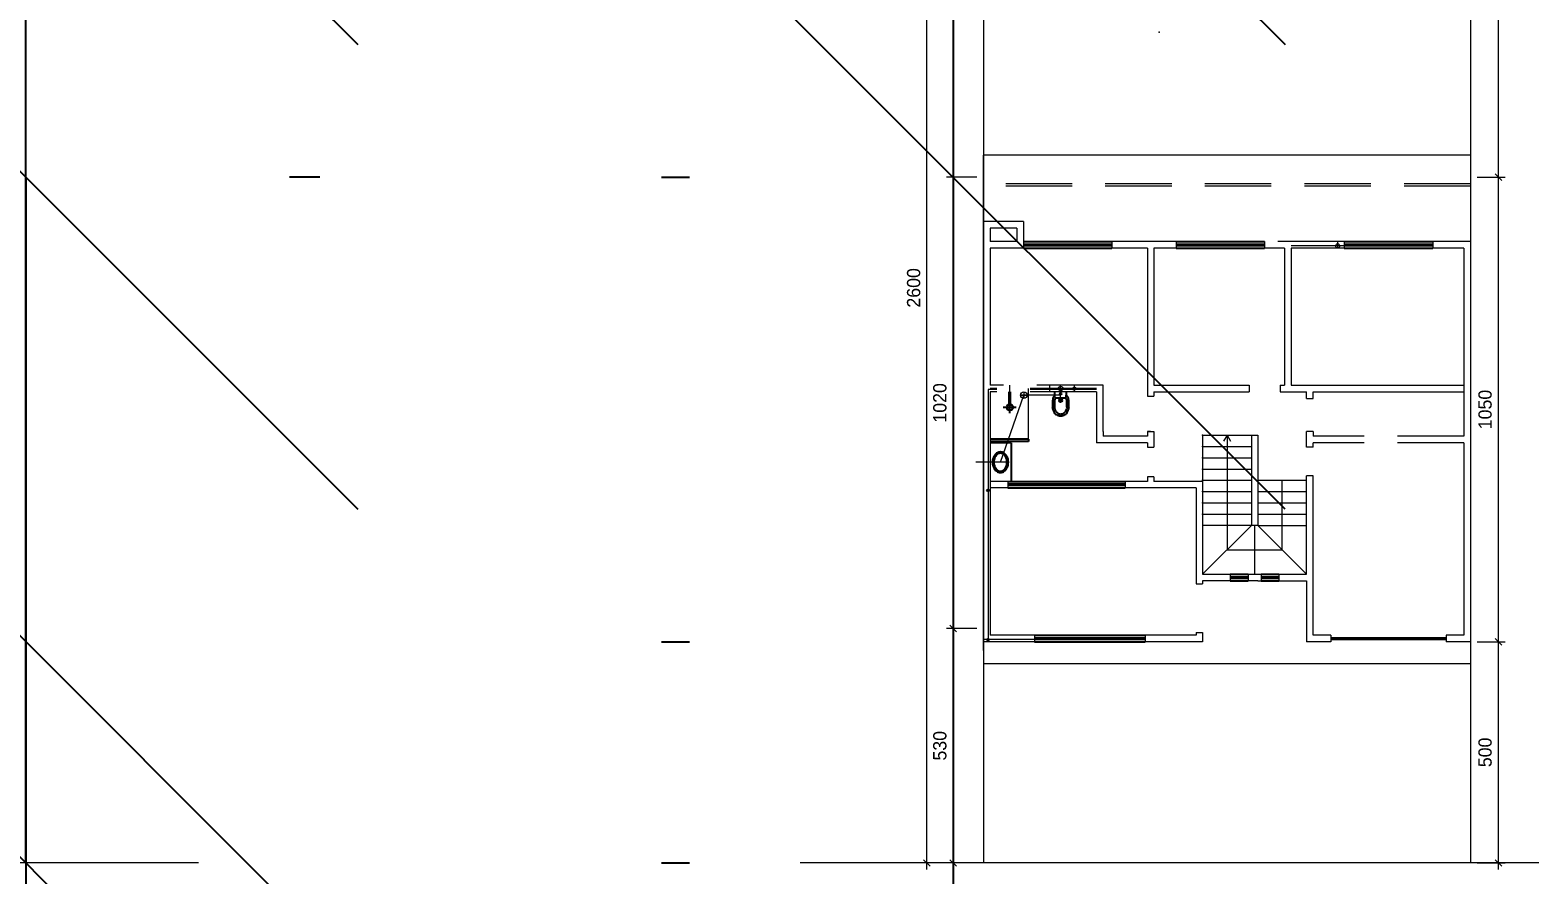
# Model space of a CAD drawing. Header units: feet. Extents: x -467 to 251, y -362 to 412.
# Drawn here: x -65.13 to -31.25, y -11.53 to 7.55 of the extents above; entities that cross this region are included whole.
import ezdxf

# ---------------------------------------------------------------- set-up
doc = ezdxf.new("R2010")
doc.units = ezdxf.units.FT
doc.header["$MEASUREMENT"] = 0
doc.linetypes.add('DASHED', pattern=[0.75, 0.5, -0.25])
doc.layers.add('Aberturas', color=1, linetype='Continuous')
doc.layers.add('Sanitários', color=4, linetype='Continuous')
doc.dimstyles.new('Cota 200', dxfattribs={"dimtxt": 15, "dimasz": 15, "dimexe": 15, "dimexo": 15, "dimgap": 15, "dimtad": 1, "dimdec": 0, "dimtxsty": 'Standard', "dimblk": 'OBLIQUE', "dimcen": 15, "dimdle": 15, "dimclrd": 256, "dimclre": 256, "dimclrt": 256, "dimadec": 0, "dimazin": 0, "dimtfac": 1, "dimtdec": 0, "dimtmove": 0, "dimatfit": 3, "dimldrblk": 'OBLIQUE', "dimfxl": 1, "dimarcsym": 0})

# ---------------------------------------------------------------- blocks, each defined once
blk = doc.blocks.new('_Oblique')
at = {"color": 0, "linetype": 'ByBlock', "lineweight": -2}
blk.add_line((-0.5, -0.5), (0.5, 0.5), dxfattribs=at)
blk = doc.blocks.new('*D197')
at = {"lineweight": -2, "ltscale": 3, "transparency": 16777216}
for p, q in [((17.915, 14.716), (17.915, 124.716)), ((3.357, 14.716), (2.915, 14.716)), ((17.915, -11.284), (17.915, 14.716)), ((3.357, -11.284), (2.915, -11.284)), ((17.915, -11.284), (17.915, -26.284))]:
    blk.add_line(p, q, dxfattribs=at)
at = {"layer": 'Defpoints', "color": 0, "lineweight": 18, "ltscale": 3, "transparency": 16777216}
for p in [(17.915, 14.716), (18.357, 14.716), (18.357, -11.284)]:
    blk.add_point(p, dxfattribs=at)
at = {"lineweight": -2, "ltscale": 3, "transparency": 16777216, "xscale": 15, "yscale": 15, "zscale": 15}
for p, rotation in [((17.915, 14.716), 270), ((17.915, -11.284), 90)]:
    blk.add_blockref('_Oblique', p, dxfattribs=dict(at, rotation=rotation))
at = {"lineweight": 18, "ltscale": 3, "transparency": 16777216, "insert": (-12.085, 84.716), "char_height": 30, "attachment_point": 5, "rotation": 90}
blk.add_mtext('26', dxfattribs=at)
blk = doc.blocks.new('*D209')
at = {"lineweight": -2, "ltscale": 3, "transparency": 16777216}
for p, q in [((-65.221, -6.284), (-65.221, 73.716)), ((-65.221, -11.284), (-65.221, -6.284)), ((-50.854, -6.284), (-50.221, -6.284)), ((-65.221, -11.284), (-65.221, -26.284)), ((-50.854, -11.284), (-50.221, -11.284))]:
    blk.add_line(p, q, dxfattribs=at)
at = {"layer": 'Defpoints', "color": 0, "lineweight": 18, "ltscale": 3, "transparency": 16777216}
for p in [(-65.854, -6.284), (-65.221, -6.284), (-65.854, -11.284)]:
    blk.add_point(p, dxfattribs=at)
at = {"lineweight": -2, "ltscale": 3, "transparency": 16777216, "xscale": 15, "yscale": 15, "zscale": 15}
for p, rotation in [((-65.221, -6.284), 270), ((-65.221, -11.284), 90)]:
    blk.add_blockref('_Oblique', p, dxfattribs=dict(at, rotation=rotation))
at = {"lineweight": 18, "ltscale": 3, "transparency": 16777216, "insert": (-95.221, 48.716), "char_height": 30, "attachment_point": 5, "rotation": 90}
blk.add_mtext('5', dxfattribs=at)
blk = doc.blocks.new('*D210')
at = {"lineweight": -2, "ltscale": 3, "transparency": 16777216}
for p, q in [((-65.221, 4.216), (-65.221, 94.216)), ((-65.221, -6.284), (-65.221, 4.216)), ((-50.854, 4.216), (-50.221, 4.216)), ((-65.221, -6.284), (-65.221, -21.284)), ((-50.854, -6.284), (-50.221, -6.284))]:
    blk.add_line(p, q, dxfattribs=at)
at = {"layer": 'Defpoints', "color": 0, "lineweight": 18, "ltscale": 3, "transparency": 16777216}
for p in [(-65.854, 4.216), (-65.221, 4.216), (-65.854, -6.284)]:
    blk.add_point(p, dxfattribs=at)
at = {"lineweight": -2, "ltscale": 3, "transparency": 16777216, "xscale": 15, "yscale": 15, "zscale": 15}
for p, rotation in [((-65.221, 4.216), 270), ((-65.221, -6.284), 90)]:
    blk.add_blockref('_Oblique', p, dxfattribs=dict(at, rotation=rotation))
at = {"lineweight": 18, "ltscale": 3, "transparency": 16777216, "insert": (-95.221, 64.216), "char_height": 30, "attachment_point": 5, "rotation": 90}
blk.add_mtext('11', dxfattribs=at)
blk = doc.blocks.new('*D211')
at = {"lineweight": -2, "ltscale": 3, "transparency": 16777216}
for p, q in [((-65.221, 14.716), (-65.221, 104.716)), ((-65.221, 4.216), (-65.221, 14.716)), ((-50.854, 14.716), (-50.221, 14.716)), ((-65.221, 4.216), (-65.221, -10.784)), ((-50.854, 4.216), (-50.221, 4.216))]:
    blk.add_line(p, q, dxfattribs=at)
at = {"layer": 'Defpoints', "color": 0, "lineweight": 18, "ltscale": 3, "transparency": 16777216}
for p in [(-65.854, 14.716), (-65.221, 14.716), (-65.854, 4.216)]:
    blk.add_point(p, dxfattribs=at)
at = {"lineweight": -2, "ltscale": 3, "transparency": 16777216, "xscale": 15, "yscale": 15, "zscale": 15}
for p, rotation in [((-65.221, 14.716), 270), ((-65.221, 4.216), 90)]:
    blk.add_blockref('_Oblique', p, dxfattribs=dict(at, rotation=rotation))
at = {"lineweight": 18, "ltscale": 3, "transparency": 16777216, "insert": (-95.221, 74.716), "char_height": 30, "attachment_point": 5, "rotation": 90}
blk.add_mtext('11', dxfattribs=at)
blk = doc.blocks.new('*D215')
at = {"lineweight": -2, "ltscale": 3, "transparency": 16777216}
for p, q in [((-44.266, 14.716), (-44.266, 29.716)), ((-58.578, 14.716), (-59.266, 14.716)), ((-44.266, 14.716), (-44.266, 4.216)), ((-58.578, 4.216), (-59.266, 4.216)), ((-44.266, 4.216), (-44.266, -85.784))]:
    blk.add_line(p, q, dxfattribs=at)
at = {"layer": 'Defpoints', "color": 0, "lineweight": 18, "ltscale": 3, "transparency": 16777216}
for p in [(-43.578, 14.716), (-44.266, 4.216), (-43.578, 4.216)]:
    blk.add_point(p, dxfattribs=at)
at = {"lineweight": -2, "ltscale": 3, "transparency": 16777216, "xscale": 15, "yscale": 15, "zscale": 15}
for p, rotation in [((-44.266, 14.716), 270), ((-44.266, 4.216), 90)]:
    blk.add_blockref('_Oblique', p, dxfattribs=dict(at, rotation=rotation))
at = {"lineweight": 18, "ltscale": 3, "transparency": 16777216, "insert": (-74.266, -55.784), "char_height": 30, "attachment_point": 5, "rotation": 90}
blk.add_mtext('11', dxfattribs=at)
blk = doc.blocks.new('CUBA')
for points in [[(-0.358, 0, 0.074247), (-0.345, -0.089, 0.084941), (-0.309, -0.161, 0.1063), (-0.248, -0.214, 0.128651), (-0.179, -0.232, 0.128651), (-0.11, -0.214, 0.1063), (-0.05, -0.161, 0.084941), (-0.013, -0.089, 0.074247), (0, 0, 0.074247), (-0.013, 0.089, 0.084941), (-0.05, 0.161, 0.1063), (-0.11, 0.214, 0.128651), (-0.179, 0.232, 0.128651), (-0.248, 0.214, 0.1063), (-0.309, 0.161, 0.084941), (-0.345, 0.089, 0.074247)], [(-0.328, 0, 0.074247), (-0.316, -0.08, 0.084941), (-0.284, -0.143, 0.1063), (-0.234, -0.188, 0.128651), (-0.179, -0.202, 0.128651), (-0.125, -0.188, 0.1063), (-0.074, -0.143, 0.084941), (-0.042, -0.08, 0.074247), (-0.03, 0, 0.074247), (-0.042, 0.08, 0.084941), (-0.074, 0.143, 0.1063), (-0.125, 0.188, 0.128651), (-0.179, 0.202, 0.128651), (-0.234, 0.188, 0.1063), (-0.284, 0.143, 0.084941), (-0.316, 0.08, 0.074247)]]:
    blk.add_lwpolyline(points, format="xyb", close=True)
blk = doc.blocks.new('*D225')
at = {"lineweight": -2, "ltscale": 3, "transparency": 16777216}
for p, q in [((-14.123, 14.716), (-14.123, 29.716)), ((-28.435, 14.716), (-29.123, 14.716)), ((-14.123, 14.716), (-14.123, 4.216)), ((-28.435, 4.216), (-29.123, 4.216)), ((-14.123, 4.216), (-14.123, -85.784))]:
    blk.add_line(p, q, dxfattribs=at)
at = {"layer": 'Defpoints', "color": 0, "lineweight": 18, "ltscale": 3, "transparency": 16777216}
for p in [(-13.435, 14.716), (-14.123, 4.216), (-13.435, 4.216)]:
    blk.add_point(p, dxfattribs=at)
at = {"lineweight": -2, "ltscale": 3, "transparency": 16777216, "xscale": 15, "yscale": 15, "zscale": 15}
for p, rotation in [((-14.123, 14.716), 270), ((-14.123, 4.216), 90)]:
    blk.add_blockref('_Oblique', p, dxfattribs=dict(at, rotation=rotation))
at = {"lineweight": 18, "ltscale": 3, "transparency": 16777216, "insert": (-44.123, -55.784), "char_height": 30, "attachment_point": 5, "rotation": 90}
blk.add_mtext('11', dxfattribs=at)
blk = doc.blocks.new('*D226')
at = {"lineweight": -2, "ltscale": 3, "transparency": 16777216}
for p, q in [((-14.123, 4.216), (-14.123, 19.216)), ((-28.435, 4.216), (-29.123, 4.216)), ((-14.123, 4.216), (-14.123, -5.984)), ((-28.435, -5.984), (-29.123, -5.984)), ((-14.123, -5.984), (-14.123, -100.984))]:
    blk.add_line(p, q, dxfattribs=at)
at = {"layer": 'Defpoints', "color": 0, "lineweight": 18, "ltscale": 3, "transparency": 16777216}
for p in [(-13.435, 4.216), (-14.123, -5.984), (-13.435, -5.984)]:
    blk.add_point(p, dxfattribs=at)
at = {"lineweight": -2, "ltscale": 3, "transparency": 16777216, "xscale": 15, "yscale": 15, "zscale": 15}
for p, rotation in [((-14.123, 4.216), 270), ((-14.123, -5.984), 90)]:
    blk.add_blockref('_Oblique', p, dxfattribs=dict(at, rotation=rotation))
at = {"lineweight": 18, "ltscale": 3, "transparency": 16777216, "insert": (-44.123, -68.484), "char_height": 30, "attachment_point": 5, "rotation": 90}
blk.add_mtext('10', dxfattribs=at)
blk = doc.blocks.new('*D227')
at = {"lineweight": -2, "ltscale": 3, "transparency": 16777216}
for p, q in [((-14.123, -5.984), (-14.123, 9.016)), ((-28.435, -5.984), (-29.123, -5.984)), ((-14.123, -5.984), (-14.123, -11.284)), ((-28.435, -11.284), (-29.123, -11.284)), ((-14.123, -11.284), (-14.123, -91.284))]:
    blk.add_line(p, q, dxfattribs=at)
at = {"layer": 'Defpoints', "color": 0, "lineweight": 18, "ltscale": 3, "transparency": 16777216}
for p in [(-13.435, -5.984), (-14.123, -11.284), (-13.435, -11.284)]:
    blk.add_point(p, dxfattribs=at)
at = {"lineweight": -2, "ltscale": 3, "transparency": 16777216, "xscale": 15, "yscale": 15, "zscale": 15}
for p, rotation in [((-14.123, -5.984), 270), ((-14.123, -11.284), 90)]:
    blk.add_blockref('_Oblique', p, dxfattribs=dict(at, rotation=rotation))
at = {"lineweight": 18, "ltscale": 3, "transparency": 16777216, "insert": (-44.123, -66.284), "char_height": 30, "attachment_point": 5, "rotation": 90}
blk.add_mtext('5', dxfattribs=at)
blk = doc.blocks.new('*D228')
at = {"lineweight": -2, "ltscale": 3, "transparency": 16777216}
for p, q in [((-14.716, 14.716), (-14.716, 124.716)), ((-29.273, 14.716), (-29.716, 14.716)), ((-14.716, -11.284), (-14.716, 14.716)), ((-29.273, -11.284), (-29.716, -11.284)), ((-14.716, -11.284), (-14.716, -26.284))]:
    blk.add_line(p, q, dxfattribs=at)
at = {"layer": 'Defpoints', "color": 0, "lineweight": 18, "ltscale": 3, "transparency": 16777216}
for p in [(-14.716, 14.716), (-14.273, 14.716), (-14.273, -11.284)]:
    blk.add_point(p, dxfattribs=at)
at = {"lineweight": -2, "ltscale": 3, "transparency": 16777216, "xscale": 15, "yscale": 15, "zscale": 15}
for p, rotation in [((-14.716, 14.716), 270), ((-14.716, -11.284), 90)]:
    blk.add_blockref('_Oblique', p, dxfattribs=dict(at, rotation=rotation))
at = {"lineweight": 18, "ltscale": 3, "transparency": 16777216, "insert": (-44.716, 84.716), "char_height": 30, "attachment_point": 5, "rotation": 90}
blk.add_mtext('26', dxfattribs=at)
blk = doc.blocks.new('*D229')
at = {"lineweight": -2, "ltscale": 3, "transparency": 16777216}
for p, q in [((-1.802, -6.284), (-1.802, 73.716)), ((-1.802, -11.284), (-1.802, -6.284)), ((12.565, -6.284), (13.198, -6.284)), ((-1.802, -11.284), (-1.802, -26.284)), ((12.565, -11.284), (13.198, -11.284))]:
    blk.add_line(p, q, dxfattribs=at)
at = {"layer": 'Defpoints', "color": 0, "lineweight": 18, "ltscale": 3, "transparency": 16777216}
for p in [(-2.435, -6.284), (-1.802, -6.284), (-2.435, -11.284)]:
    blk.add_point(p, dxfattribs=at)
at = {"lineweight": -2, "ltscale": 3, "transparency": 16777216, "xscale": 15, "yscale": 15, "zscale": 15}
for p, rotation in [((-1.802, -6.284), 270), ((-1.802, -11.284), 90)]:
    blk.add_blockref('_Oblique', p, dxfattribs=dict(at, rotation=rotation))
at = {"lineweight": 18, "ltscale": 3, "transparency": 16777216, "insert": (-31.802, 48.716), "char_height": 30, "attachment_point": 5, "rotation": 90}
blk.add_mtext('5', dxfattribs=at)
blk = doc.blocks.new('*D230')
at = {"lineweight": -2, "ltscale": 3, "transparency": 16777216}
for p, q in [((-1.802, 4.216), (-1.802, 94.216)), ((-1.802, -6.284), (-1.802, 4.216)), ((12.565, 4.216), (13.198, 4.216)), ((-1.802, -6.284), (-1.802, -21.284)), ((12.565, -6.284), (13.198, -6.284))]:
    blk.add_line(p, q, dxfattribs=at)
at = {"layer": 'Defpoints', "color": 0, "lineweight": 18, "ltscale": 3, "transparency": 16777216}
for p in [(-2.435, 4.216), (-1.802, 4.216), (-2.435, -6.284)]:
    blk.add_point(p, dxfattribs=at)
at = {"lineweight": -2, "ltscale": 3, "transparency": 16777216, "xscale": 15, "yscale": 15, "zscale": 15}
for p, rotation in [((-1.802, 4.216), 270), ((-1.802, -6.284), 90)]:
    blk.add_blockref('_Oblique', p, dxfattribs=dict(at, rotation=rotation))
at = {"lineweight": 18, "ltscale": 3, "transparency": 16777216, "insert": (-31.802, 64.216), "char_height": 30, "attachment_point": 5, "rotation": 90}
blk.add_mtext('11', dxfattribs=at)
blk = doc.blocks.new('*D231')
at = {"lineweight": -2, "ltscale": 3, "transparency": 16777216}
for p, q in [((-1.802, 14.716), (-1.802, 104.716)), ((-1.802, 4.216), (-1.802, 14.716)), ((12.565, 14.716), (13.198, 14.716)), ((-1.802, 4.216), (-1.802, -10.784)), ((12.565, 4.216), (13.198, 4.216))]:
    blk.add_line(p, q, dxfattribs=at)
at = {"layer": 'Defpoints', "color": 0, "lineweight": 18, "ltscale": 3, "transparency": 16777216}
for p in [(-2.435, 14.716), (-1.802, 14.716), (-2.435, 4.216)]:
    blk.add_point(p, dxfattribs=at)
at = {"lineweight": -2, "ltscale": 3, "transparency": 16777216, "xscale": 15, "yscale": 15, "zscale": 15}
for p, rotation in [((-1.802, 14.716), 270), ((-1.802, 4.216), 90)]:
    blk.add_blockref('_Oblique', p, dxfattribs=dict(at, rotation=rotation))
at = {"lineweight": 18, "ltscale": 3, "transparency": 16777216, "insert": (-31.802, 74.716), "char_height": 30, "attachment_point": 5, "rotation": 90}
blk.add_mtext('11', dxfattribs=at)

msp = doc.modelspace()

# ---------------------------------------------------------------- linework, layer by layer
at = {"lineweight": 18, "ltscale": 3}
for p, q in [((-44.858, -11.434), (-44.858, 14.866)), ((-43.578, 14.716), (-43.578, -11.284)), ((-32.578, 14.716), (-32.578, -11.284)), ((-31.945, 4.066), (-31.945, 14.866)), ((-43.728, 4.216), (-44.416, 4.216)), ((-44.266, 4.366), (-44.266, -6.134)), ((-32.428, 4.216), (-31.795, 4.216)), ((-32.428, 4.216), (-31.795, 4.216)), ((-31.945, -6.434), (-31.945, 4.366)), ((-43.428, 3.066), (-43.428, 2.766)), ((-42.828, 3.066), (-42.828, 2.766)), ((-42.678, 3.216), (-42.678, 2.616)), ((-40.678, 2.766), (-40.678, 2.616)), ((-39.228, 2.766), (-39.228, 2.616)), ((-37.228, 2.766), (-37.228, 2.616)), ((-35.578, 2.766), (-35.578, 2.616)), ((-35.428, 2.766), (-35.428, 2.616)), ((-33.428, 2.766), (-33.428, 2.616)), ((-43.428, 2.616), (-43.428, -0.484)), ((-39.878, 2.616), (-39.878, -0.734)), ((-39.728, 2.616), (-39.728, -0.484)), ((-36.778, 2.616), (-36.778, -0.484)), ((-36.628, 2.616), (-36.628, -0.484)), ((-32.728, 2.616), (-32.728, -1.634)), ((-43.478, -0.584), (-43.478, -6.284)), ((-43.428, -0.634), (-43.428, -6.134)), ((-42.985, -0.635), (-42.985, -0.484)), ((-42.668, -0.633), (-42.668, -0.783)), ((-42.56, -1.706), (-42.56, -0.559)), ((-42.084, -0.634), (-42.084, -0.484)), ((-41.837, -0.634), (-41.837, -0.484)), ((-41.837, -0.829), (-41.837, -0.484)), ((-41.528, -0.484), (-41.528, -0.634)), ((-41.028, -0.634), (-41.028, -1.784)), ((-40.878, -1.534), (-40.878, -0.484)), ((-39.728, -0.484), (-37.578, -0.484)), ((-39.728, -0.634), (-37.578, -0.634)), ((-39.728, -0.634), (-39.728, -0.734)), ((-37.578, -0.484), (-37.578, -0.634)), ((-36.878, -0.484), (-36.878, -0.634)), ((-36.878, -0.484), (-36.778, -0.484)), ((-36.878, -0.634), (-36.278, -0.634)), ((-36.628, -0.484), (-32.728, -0.484)), ((-36.278, -0.784), (-36.278, -0.634)), ((-36.128, -0.784), (-36.128, -0.634)), ((-36.128, -0.634), (-32.728, -0.634)), ((-43.198, -2.225), (-42.668, -0.708)), ((-42.743, -0.708), (-42.593, -0.708)), ((-41.837, -0.708), (-42.743, -0.708)), ((-39.878, -0.734), (-39.728, -0.734)), ((-36.278, -0.784), (-36.128, -0.784)), ((-40.878, -1.534), (-40.878, -1.634)), ((-39.878, -1.534), (-39.878, -1.634)), ((-39.878, -1.534), (-39.728, -1.534)), ((-39.803, -1.534), (-39.878, -1.534)), ((-39.728, -1.534), (-39.728, -1.884)), ((-38.628, -1.612), (-37.528, -1.612)), ((-38.628, -1.612), (-38.628, -2.657)), ((-38.078, -1.612), (-38.159, -1.747)), ((-38.078, -1.612), (-38.078, -4.207)), ((-38.078, -1.612), (-37.997, -1.747)), ((-37.528, -1.612), (-37.528, -3.657)), ((-37.528, -1.612), (-37.378, -1.612)), ((-37.378, -1.612), (-37.378, -3.657)), ((-36.278, -1.884), (-36.278, -1.534)), ((-36.128, -1.534), (-36.128, -1.634)), ((-39.878, -1.784), (-41.028, -1.784)), ((-39.878, -1.784), (-39.878, -1.884)), ((-39.878, -1.884), (-39.728, -1.884)), ((-38.628, -1.868), (-37.528, -1.868)), ((-36.128, -1.884), (-36.128, -1.784)), ((-32.728, -1.784), (-32.728, -6.134)), ((-43.049, -2.225), (-43.751, -2.225)), ((-38.628, -2.123), (-37.528, -2.123)), ((-43.028, -2.657), (-43.428, -2.657)), ((-43.028, -2.657), (-43.028, -2.807)), ((-39.878, -2.657), (-40.378, -2.657)), ((-40.378, -2.657), (-40.378, -2.807)), ((-39.728, -2.557), (-39.878, -2.557)), ((-39.878, -2.557), (-39.878, -2.657)), ((-39.728, -2.557), (-39.728, -2.657)), ((-38.628, -2.657), (-39.728, -2.657)), ((-38.628, -2.379), (-38.628, -3.657)), ((-38.628, -2.379), (-37.528, -2.379)), ((-38.628, -2.634), (-37.528, -2.634)), ((-37.378, -2.634), (-36.278, -2.634)), ((-36.828, -4.207), (-36.828, -2.634)), ((-36.278, -4.757), (-36.278, -2.534)), ((-36.128, -2.534), (-36.278, -2.534)), ((-36.128, -6.134), (-36.128, -2.534)), ((-43.509, -2.86), (-43.447, -2.86)), ((-43.028, -2.807), (-43.428, -2.807)), ((-38.778, -2.807), (-40.378, -2.807)), ((-38.778, -2.807), (-38.778, -4.971)), ((-38.628, -2.89), (-37.528, -2.89)), ((-37.378, -2.89), (-36.278, -2.89)), ((-38.628, -3.146), (-37.528, -3.146)), ((-37.378, -3.146), (-36.278, -3.146)), ((-38.628, -3.401), (-37.528, -3.401)), ((-38.628, -3.657), (-38.628, -4.757)), ((-37.528, -3.657), (-38.628, -3.657)), ((-37.528, -3.657), (-38.628, -4.757)), ((-37.378, -3.657), (-37.528, -3.657)), ((-37.453, -3.657), (-37.453, -4.757)), ((-37.378, -3.401), (-36.278, -3.401)), ((-37.378, -3.657), (-36.278, -3.657)), ((-37.378, -3.657), (-36.278, -4.757)), ((-38.078, -4.207), (-36.828, -4.207)), ((-38.778, -4.971), (-38.628, -4.971)), ((-38.628, -4.757), (-38.003, -4.757)), ((-38.628, -4.907), (-38.628, -4.971)), ((-38.003, -4.757), (-38.003, -4.907)), ((-37.603, -4.757), (-37.603, -4.907)), ((-37.603, -4.757), (-37.303, -4.757)), ((-37.378, -4.907), (-37.303, -4.907)), ((-37.303, -4.757), (-37.303, -4.907)), ((-36.903, -4.757), (-36.903, -4.907)), ((-36.903, -4.757), (-36.278, -4.757)), ((-36.903, -4.907), (-36.278, -4.907)), ((-43.728, -5.984), (-44.416, -5.984)), ((-43.728, -5.984), (-44.416, -5.984)), ((-44.266, -5.834), (-44.266, -11.434)), ((-38.778, -6.071), (-38.778, -6.134)), ((-38.778, -6.071), (-38.628, -6.071)), ((-38.628, -6.071), (-38.628, -6.284)), ((-42.428, -6.134), (-42.428, -6.284)), ((-39.928, -6.134), (-39.928, -6.284)), ((-33.128, -6.134), (-33.128, -6.284)), ((-32.428, -6.284), (-31.795, -6.284)), ((-32.428, -6.284), (-31.795, -6.284)), ((-31.945, -11.434), (-31.945, -6.134)), ((-61.319, -11.284), (-81.003, -11.284)), ((-28.043, -11.284), (-47.727, -11.284)), ((-44.566, -11.284), (-45.008, -11.284)), ((-43.728, -11.284), (-44.416, -11.284)), ((-32.428, -11.284), (-31.795, -11.284))]:
    msp.add_line(p, q, dxfattribs=at)
at = {"color": 4, "lineweight": 18, "ltscale": 3}
for p, q in [((-32.578, 4.716), (-43.578, 4.716)), ((-43.578, -6.484), (-43.578, 4.716)), ((-32.578, 4.716), (-32.578, -6.784)), ((-32.578, -6.784), (-43.578, -6.784))]:
    msp.add_line(p, q, dxfattribs=at)
at = {"linetype": 'DASHED', "lineweight": 18, "ltscale": 3}
for p, q in [((-32.578, 4.066), (-43.578, 4.066)), ((-32.578, 4.016), (-43.578, 4.016)), ((-42.678, 3.216), (-43.578, 3.216)), ((-42.828, 3.066), (-43.428, 3.066)), ((-42.828, 2.766), (-43.428, 2.766)), ((-39.228, 2.766), (-40.678, 2.766)), ((-35.428, 2.766), (-37.228, 2.766)), ((-32.578, 2.766), (-33.428, 2.766)), ((-42.678, 2.616), (-43.428, 2.616)), ((-39.878, 2.616), (-40.678, 2.616)), ((-39.228, 2.616), (-39.728, 2.616)), ((-36.778, 2.616), (-37.228, 2.616)), ((-35.428, 2.666), (-36.628, 2.666)), ((-35.428, 2.616), (-36.628, 2.616)), ((-32.728, 2.616), (-33.428, 2.616)), ((-41.028, -0.584), (-43.478, -0.584)), ((-40.878, -0.484), (-43.428, -0.484)), ((-41.028, -0.559), (-43.428, -0.559)), ((-41.028, -0.634), (-43.428, -0.634)), ((-39.878, -1.634), (-40.878, -1.634)), ((-36.128, -1.534), (-36.278, -1.534)), ((-32.728, -1.634), (-36.128, -1.634)), ((-36.128, -1.884), (-36.278, -1.884)), ((-32.728, -1.784), (-36.128, -1.784)), ((-38.003, -4.907), (-38.628, -4.907)), ((-37.378, -4.907), (-37.603, -4.907)), ((-36.278, -4.907), (-36.278, -6.284)), ((-42.428, -6.234), (-43.578, -6.234)), ((-42.428, -6.284), (-43.578, -6.284)), ((-42.428, -6.134), (-43.428, -6.134)), ((-38.778, -6.134), (-39.928, -6.134)), ((-38.628, -6.284), (-39.928, -6.284)), ((-35.728, -6.284), (-36.278, -6.284)), ((-35.728, -6.134), (-36.128, -6.134)), ((-35.728, -6.134), (-35.728, -6.284)), ((-32.728, -6.134), (-33.128, -6.134)), ((-32.578, -6.284), (-33.128, -6.284))]:
    msp.add_line(p, q, dxfattribs=at)
at = {"lineweight": 18, "ltscale": 3}
for centre, radius in [((-35.578, 2.666), 0.0477), ((-42.668, -0.708), 0.075), ((-41.837, -0.559), 0.05), ((-41.528, -0.559), 0.0369), ((-43.478, -2.86), 0.0312), ((-43.478, -6.234), 0.0285)]:
    msp.add_circle(centre, radius, dxfattribs=at)
msp.add_point((-39.608, 7.498), dxfattribs=at)
at = {"lineweight": 18}
for p in [(-38.628, -1.612), (-38.628, -1.868), (-38.628, -2.123), (-38.628, -2.379), (-38.628, -2.634), (-38.628, -2.89), (-38.628, -3.146), (-38.628, -3.401)]:
    msp.add_point(p, dxfattribs=at)
at = {"layer": 'Aberturas'}
for p, q in [((-42.678, 2.766), (-40.678, 2.766)), ((-42.678, 2.766), (-40.678, 2.766)), ((-39.228, 2.766), (-37.228, 2.766)), ((-39.228, 2.766), (-37.228, 2.766)), ((-35.428, 2.766), (-33.428, 2.766)), ((-35.428, 2.766), (-33.428, 2.766)), ((-42.678, 2.706), (-40.678, 2.706)), ((-42.678, 2.706), (-40.678, 2.706)), ((-42.678, 2.676), (-40.678, 2.676)), ((-42.678, 2.676), (-40.678, 2.676)), ((-42.678, 2.616), (-40.678, 2.616)), ((-42.678, 2.616), (-40.678, 2.616)), ((-39.228, 2.706), (-37.228, 2.706)), ((-39.228, 2.706), (-37.228, 2.706)), ((-39.228, 2.676), (-37.228, 2.676)), ((-39.228, 2.676), (-37.228, 2.676)), ((-39.228, 2.616), (-37.228, 2.616)), ((-39.228, 2.616), (-37.228, 2.616)), ((-35.428, 2.706), (-33.428, 2.706)), ((-35.428, 2.706), (-33.428, 2.706)), ((-35.428, 2.676), (-33.428, 2.676)), ((-35.428, 2.676), (-33.428, 2.676)), ((-35.428, 2.616), (-33.428, 2.616)), ((-35.428, 2.616), (-33.428, 2.616)), ((-43.028, -2.657), (-40.378, -2.657)), ((-43.028, -2.657), (-40.378, -2.657)), ((-43.028, -2.717), (-40.378, -2.717)), ((-43.028, -2.717), (-40.378, -2.717)), ((-43.028, -2.747), (-40.378, -2.747)), ((-43.028, -2.747), (-40.378, -2.747)), ((-43.028, -2.807), (-40.378, -2.807)), ((-43.028, -2.807), (-40.378, -2.807)), ((-38.003, -4.757), (-37.603, -4.757)), ((-38.003, -4.817), (-37.603, -4.817)), ((-38.003, -4.817), (-37.603, -4.817)), ((-38.003, -4.847), (-37.603, -4.847)), ((-38.003, -4.847), (-37.603, -4.847)), ((-38.003, -4.907), (-37.603, -4.907)), ((-38.003, -4.907), (-37.603, -4.907)), ((-37.303, -4.757), (-36.903, -4.757)), ((-37.303, -4.817), (-36.903, -4.817)), ((-37.303, -4.817), (-36.903, -4.817)), ((-37.303, -4.847), (-36.903, -4.847)), ((-37.303, -4.847), (-36.903, -4.847)), ((-37.303, -4.907), (-36.903, -4.907)), ((-37.303, -4.907), (-36.903, -4.907)), ((-42.428, -6.134), (-39.928, -6.134)), ((-42.428, -6.134), (-39.928, -6.134)), ((-42.428, -6.194), (-39.928, -6.194)), ((-42.428, -6.194), (-39.928, -6.194)), ((-42.428, -6.224), (-39.928, -6.224)), ((-42.428, -6.224), (-39.928, -6.224)), ((-42.428, -6.284), (-39.928, -6.284)), ((-42.428, -6.284), (-39.928, -6.284)), ((-35.728, -6.194), (-33.128, -6.194)), ((-35.728, -6.194), (-33.128, -6.194)), ((-35.728, -6.224), (-33.128, -6.224)), ((-35.728, -6.224), (-33.128, -6.224))]:
    msp.add_line(p, q, dxfattribs=at)
at = {"layer": 'Sanitários'}
for p, q in [((-43, -0.917), (-43, -0.635)), ((-43, -0.917), (-43, -0.635)), ((-43, -0.917), (-43, -0.635)), ((-43, -0.917), (-43, -0.635)), ((-42.985, -1.118), (-42.985, -0.634)), ((-42.985, -1.118), (-42.985, -0.634)), ((-42.97, -0.917), (-42.97, -0.635)), ((-42.97, -0.917), (-42.97, -0.635)), ((-42.97, -0.917), (-42.97, -0.635)), ((-42.97, -0.917), (-42.97, -0.635)), ((-41.965, -0.711), (-41.965, -0.634)), ((-41.965, -0.711), (-41.965, -0.634)), ((-41.965, -0.711), (-41.965, -0.634)), ((-41.965, -0.711), (-41.965, -0.634)), ((-41.709, -0.634), (-41.709, -0.711)), ((-41.709, -0.634), (-41.709, -0.711)), ((-41.709, -0.634), (-41.709, -0.711)), ((-41.709, -0.634), (-41.709, -0.711)), ((-43.137, -0.984), (-42.841, -0.984)), ((-43.137, -0.984), (-42.841, -0.984)), ((-42.017, -1.006), (-42.019, -0.986)), ((-42.017, -1.006), (-42.019, -0.986)), ((-42.017, -1.006), (-42.019, -0.986)), ((-42.017, -1.006), (-42.019, -0.986)), ((-42.014, -1.026), (-42.017, -1.006)), ((-42.014, -1.026), (-42.017, -1.006)), ((-42.014, -1.026), (-42.017, -1.006)), ((-42.014, -1.026), (-42.017, -1.006)), ((-41.972, -1.001), (-41.974, -0.983)), ((-41.972, -1.001), (-41.974, -0.983)), ((-41.972, -1.001), (-41.974, -0.983)), ((-41.972, -1.001), (-41.974, -0.983)), ((-41.97, -1.02), (-41.972, -1.001)), ((-41.97, -1.02), (-41.972, -1.001)), ((-41.97, -1.02), (-41.972, -1.001)), ((-41.97, -1.02), (-41.972, -1.001)), ((-41.965, -0.757), (-41.965, -0.711)), ((-41.965, -0.757), (-41.965, -0.711)), ((-41.965, -0.757), (-41.965, -0.711)), ((-41.965, -0.757), (-41.965, -0.711)), ((-41.964, -0.759), (-41.965, -0.757)), ((-41.964, -0.759), (-41.965, -0.757)), ((-41.964, -0.759), (-41.965, -0.757)), ((-41.964, -0.759), (-41.965, -0.757)), ((-41.954, -0.767), (-41.837, -0.767)), ((-41.954, -0.767), (-41.837, -0.767)), ((-41.954, -0.767), (-41.837, -0.767)), ((-41.954, -0.767), (-41.837, -0.767)), ((-41.837, -0.767), (-41.719, -0.767)), ((-41.837, -0.767), (-41.719, -0.767)), ((-41.837, -0.767), (-41.719, -0.767)), ((-41.837, -0.767), (-41.719, -0.767)), ((-41.709, -0.757), (-41.709, -0.711)), ((-41.709, -0.757), (-41.709, -0.711)), ((-41.709, -0.757), (-41.709, -0.711)), ((-41.709, -0.757), (-41.709, -0.711)), ((-41.709, -0.759), (-41.709, -0.757)), ((-41.709, -0.759), (-41.709, -0.757)), ((-41.709, -0.759), (-41.709, -0.757)), ((-41.709, -0.759), (-41.709, -0.757)), ((-41.701, -1.001), (-41.703, -1.02)), ((-41.701, -1.001), (-41.703, -1.02)), ((-41.701, -1.001), (-41.703, -1.02)), ((-41.701, -1.001), (-41.703, -1.02)), ((-41.699, -0.983), (-41.701, -1.001)), ((-41.699, -0.983), (-41.701, -1.001)), ((-41.699, -0.983), (-41.701, -1.001)), ((-41.699, -0.983), (-41.701, -1.001)), ((-41.657, -1.006), (-41.659, -1.026)), ((-41.657, -1.006), (-41.659, -1.026)), ((-41.657, -1.006), (-41.659, -1.026)), ((-41.657, -1.006), (-41.659, -1.026)), ((-41.655, -0.986), (-41.657, -1.006)), ((-41.655, -0.986), (-41.657, -1.006)), ((-41.655, -0.986), (-41.657, -1.006)), ((-41.655, -0.986), (-41.657, -1.006)), ((-42.56, -1.706), (-43.428, -1.706)), ((-42.56, -1.756), (-43.428, -1.756)), ((-42.958, -1.784), (-43.428, -1.784)), ((-42.958, -1.784), (-42.958, -2.657)), ((-42.958, -1.784), (-42.958, -2.657)), ((-42.56, -1.706), (-42.56, -1.756))]:
    msp.add_line(p, q, dxfattribs=at)
for centre, radius in [((-41.837, -0.679), 0.0175), ((-41.837, -0.679), 0.0175), ((-41.837, -0.679), 0.0175), ((-41.837, -0.679), 0.0175), ((-42.985, -0.985), 0.07), ((-42.985, -0.985), 0.07), ((-42.985, -0.985), 0.07), ((-42.985, -0.985), 0.07), ((-42.985, -0.985), 0.06), ((-42.985, -0.985), 0.06), ((-42.985, -0.985), 0.06), ((-42.985, -0.985), 0.06), ((-41.837, -0.829), 0.035), ((-41.837, -0.829), 0.035), ((-41.837, -0.829), 0.035), ((-41.837, -0.829), 0.035), ((-41.837, -0.829), 0.0225), ((-41.837, -0.829), 0.0225), ((-41.837, -0.829), 0.0225), ((-41.837, -0.829), 0.0225)]:
    msp.add_circle(centre, radius, dxfattribs=at)
for centre, radius, start, end in [((-41.588, -0.886), 0.433, 176.1859, 177.3749), ((-41.588, -0.886), 0.433, 176.1859, 177.3749), ((-41.588, -0.886), 0.433, 176.1859, 177.3749), ((-41.588, -0.886), 0.433, 176.1859, 177.3749), ((-41.56, -0.888), 0.461, 177.3749, 178.5679), ((-41.56, -0.888), 0.461, 177.3749, 178.5679), ((-41.56, -0.888), 0.461, 177.3749, 178.5679), ((-41.56, -0.888), 0.461, 177.3749, 178.5679), ((-41.48, -0.89), 0.541, 178.5679, 179.669), ((-41.48, -0.89), 0.541, 178.5679, 179.669), ((-41.48, -0.89), 0.541, 178.5679, 179.669), ((-41.48, -0.89), 0.541, 178.5679, 179.669), ((-40.805, -0.893), 1.216, 179.669, 180), ((-40.805, -0.893), 1.216, 179.669, 180), ((-40.805, -0.893), 1.216, 179.669, 180), ((-40.805, -0.893), 1.216, 179.669, 180), ((-37.871, -0.893), 4.15, 180, 180.1792), ((-37.871, -0.893), 4.15, 180, 180.1792), ((-37.871, -0.893), 4.15, 180, 180.1792), ((-37.871, -0.893), 4.15, 180, 180.1792), ((-41.821, -0.906), 0.2, 180.1792, 180.7162), ((-41.821, -0.906), 0.2, 180.1792, 180.7162), ((-41.821, -0.906), 0.2, 180.1792, 180.7162), ((-41.821, -0.906), 0.2, 180.1792, 180.7162), ((40.532, 0.124), 82.56, 180.71616, 180.74262), ((40.532, 0.124), 82.56, 180.71616, 180.74262), ((40.532, 0.124), 82.56, 180.71616, 180.74262), ((40.532, 0.124), 82.56, 180.71616, 180.74262), ((-41.657, -0.942), 0.364, 180.7426, 182.8624), ((-41.657, -0.942), 0.364, 180.7426, 182.8624), ((-41.657, -0.942), 0.364, 180.7426, 182.8624), ((-41.657, -0.942), 0.364, 180.7426, 182.8624), ((-39.641, -1.016), 2.384, 175.6792, 176.1859), ((-39.641, -1.016), 2.384, 175.6792, 176.1859), ((-39.641, -1.016), 2.384, 175.6792, 176.1859), ((-39.641, -1.016), 2.384, 175.6792, 176.1859), ((-40.603, -0.889), 1.419, 182.8624, 183.9362), ((-40.603, -0.889), 1.419, 182.8624, 183.9362), ((-40.603, -0.889), 1.419, 182.8624, 183.9362), ((-40.603, -0.889), 1.419, 182.8624, 183.9362), ((-40.947, -0.917), 1.075, 175.2364, 175.6792), ((-40.947, -0.917), 1.075, 175.2364, 175.6792), ((-40.947, -0.917), 1.075, 175.2364, 175.6792), ((-40.947, -0.917), 1.075, 175.2364, 175.6792), ((-34.645, -1.443), 7.399, 175.0676, 175.2364), ((-34.645, -1.443), 7.399, 175.0676, 175.2364), ((-34.645, -1.443), 7.399, 175.0676, 175.2364), ((-34.645, -1.443), 7.399, 175.0676, 175.2364), ((-39.276, -1.131), 2.759, 172.8346, 173.1572), ((-39.276, -1.131), 2.759, 172.8346, 173.1572), ((-39.276, -1.131), 2.759, 172.8346, 173.1572), ((-39.276, -1.131), 2.759, 172.8346, 173.1572), ((-41.878, -0.818), 0.138, 173.1572, 175.0676), ((-41.878, -0.818), 0.138, 173.1572, 175.0676), ((-41.878, -0.818), 0.138, 173.1572, 175.0676), ((-41.878, -0.818), 0.138, 173.1572, 175.0676), ((-39.276, -1.131), 2.759, 172.7299, 172.8346), ((-39.276, -1.131), 2.759, 172.7299, 172.8346), ((-39.276, -1.131), 2.759, 172.7299, 172.8346), ((-39.276, -1.131), 2.759, 172.7299, 172.8346), ((-41.971, -0.787), 0.0424, 160.2011, 172.7299), ((-41.971, -0.787), 0.0424, 160.2011, 172.7299), ((-41.971, -0.787), 0.0424, 160.2011, 172.7299), ((-41.971, -0.787), 0.0424, 160.2011, 172.7299), ((-41.87, -0.823), 0.15, 153.5482, 160.2011), ((-41.87, -0.823), 0.15, 153.5482, 160.2011), ((-41.87, -0.823), 0.15, 153.5482, 160.2011), ((-41.87, -0.823), 0.15, 153.5482, 160.2011), ((-41.931, -0.8), 0.0848, 120.9112, 149.1346), ((-41.931, -0.8), 0.0848, 120.9112, 149.1346), ((-41.931, -0.8), 0.0848, 120.9112, 149.1346), ((-41.931, -0.8), 0.0848, 120.9112, 149.1346), ((-41.588, -0.886), 0.388, 176.1859, 177.3749), ((-41.588, -0.886), 0.388, 176.1859, 177.3749), ((-41.588, -0.886), 0.388, 176.1859, 177.3749), ((-41.588, -0.886), 0.388, 176.1859, 177.3749), ((-41.56, -0.888), 0.416, 177.3749, 178.5679), ((-41.56, -0.888), 0.416, 177.3749, 178.5679), ((-41.56, -0.888), 0.416, 177.3749, 178.5679), ((-41.56, -0.888), 0.416, 177.3749, 178.5679), ((-41.48, -0.89), 0.497, 178.5679, 179.669), ((-41.48, -0.89), 0.497, 178.5679, 179.669), ((-41.48, -0.89), 0.497, 178.5679, 179.669), ((-41.48, -0.89), 0.497, 178.5679, 179.669), ((-40.805, -0.893), 1.171, 179.669, 180), ((-40.805, -0.893), 1.171, 179.669, 180), ((-40.805, -0.893), 1.171, 179.669, 180), ((-40.805, -0.893), 1.171, 179.669, 180), ((-37.871, -0.893), 4.105, 180, 180.1792), ((-37.871, -0.893), 4.105, 180, 180.1792), ((-37.871, -0.893), 4.105, 180, 180.1792), ((-37.871, -0.893), 4.105, 180, 180.1792), ((-41.821, -0.906), 0.156, 180.1792, 180.7162), ((-41.821, -0.906), 0.156, 180.1792, 180.7162), ((-41.821, -0.906), 0.156, 180.1792, 180.7162), ((-41.821, -0.906), 0.156, 180.1792, 180.7162), ((40.532, 0.124), 82.515, 180.71616, 180.74262), ((40.532, 0.124), 82.515, 180.71616, 180.74262), ((40.532, 0.124), 82.515, 180.71616, 180.74262), ((40.532, 0.124), 82.515, 180.71616, 180.74262), ((-41.657, -0.942), 0.319, 180.7426, 182.8624), ((-41.657, -0.942), 0.319, 180.7426, 182.8624), ((-41.657, -0.942), 0.319, 180.7426, 182.8624), ((-41.657, -0.942), 0.319, 180.7426, 182.8624), ((-41.984, -0.71), 0.0192, 297.6146, 356.1651), ((-41.984, -0.71), 0.0192, 297.6146, 356.1651), ((-41.984, -0.71), 0.0192, 297.6146, 356.1651), ((-41.984, -0.71), 0.0192, 297.6146, 356.1651), ((-39.641, -1.016), 2.339, 175.6792, 176.1859), ((-39.641, -1.016), 2.339, 175.6792, 176.1859), ((-39.641, -1.016), 2.339, 175.6792, 176.1859), ((-39.641, -1.016), 2.339, 175.6792, 176.1859), ((-40.603, -0.889), 1.374, 182.8624, 183.9075), ((-40.603, -0.889), 1.374, 182.8624, 183.9075), ((-40.603, -0.889), 1.374, 182.8624, 183.9075), ((-40.603, -0.889), 1.374, 182.8624, 183.9075), ((-40.947, -0.917), 1.03, 175.2364, 175.6792), ((-40.947, -0.917), 1.03, 175.2364, 175.6792), ((-40.947, -0.917), 1.03, 175.2364, 175.6792), ((-40.947, -0.917), 1.03, 175.2364, 175.6792), ((-34.645, -1.443), 7.354, 175.0676, 175.2364), ((-34.645, -1.443), 7.354, 175.0676, 175.2364), ((-34.645, -1.443), 7.354, 175.0676, 175.2364), ((-34.645, -1.443), 7.354, 175.0676, 175.2364), ((-39.276, -1.131), 2.714, 172.5882, 173.1572), ((-39.276, -1.131), 2.714, 172.5882, 173.1572), ((-39.276, -1.131), 2.714, 172.5882, 173.1572), ((-39.276, -1.131), 2.714, 172.5882, 173.1572), ((-41.878, -0.818), 0.0933, 173.1572, 175.0676), ((-41.878, -0.818), 0.0933, 173.1572, 175.0676), ((-41.878, -0.818), 0.0933, 173.1572, 175.0676), ((-41.878, -0.818), 0.0933, 173.1572, 175.0676), ((-41.953, -0.782), 0.0144, 90.9027, 174.2911), ((-41.953, -0.782), 0.0144, 90.9027, 174.2911), ((-41.953, -0.782), 0.0144, 90.9027, 174.2911), ((-41.953, -0.782), 0.0144, 90.9027, 174.2911), ((-41.958, -0.758), 0.00605, 190.2238, 274.4701), ((-41.958, -0.758), 0.00605, 190.2238, 274.4701), ((-41.958, -0.758), 0.00605, 190.2238, 274.4701), ((-41.958, -0.758), 0.00605, 190.2238, 274.4701), ((-41.72, -0.782), 0.0144, 5.7089, 89.0973), ((-41.72, -0.782), 0.0144, 5.7089, 89.0973), ((-41.72, -0.782), 0.0144, 5.7089, 89.0973), ((-41.72, -0.782), 0.0144, 5.7089, 89.0973), ((-41.715, -0.758), 0.00605, 265.5299, 349.7762), ((-41.715, -0.758), 0.00605, 265.5299, 349.7762), ((-41.715, -0.758), 0.00605, 265.5299, 349.7762), ((-41.715, -0.758), 0.00605, 265.5299, 349.7762), ((-41.689, -0.71), 0.0192, 183.8349, 242.3854), ((-41.689, -0.71), 0.0192, 183.8349, 242.3854), ((-41.689, -0.71), 0.0192, 183.8349, 242.3854), ((-41.689, -0.71), 0.0192, 183.8349, 242.3854), ((-44.397, -1.131), 2.714, 6.8428, 7.4118), ((-44.397, -1.131), 2.714, 6.8428, 7.4118), ((-44.397, -1.131), 2.714, 6.8428, 7.4118), ((-44.397, -1.131), 2.714, 6.8428, 7.4118), ((-41.795, -0.818), 0.0933, 4.9324, 6.8428), ((-41.795, -0.818), 0.0933, 4.9324, 6.8428), ((-41.795, -0.818), 0.0933, 4.9324, 6.8428), ((-41.795, -0.818), 0.0933, 4.9324, 6.8428), ((-49.028, -1.443), 7.354, 4.7636, 4.9324), ((-49.028, -1.443), 7.354, 4.7636, 4.9324), ((-49.028, -1.443), 7.354, 4.7636, 4.9324), ((-49.028, -1.443), 7.354, 4.7636, 4.9324), ((-42.726, -0.917), 1.03, 4.3208, 4.7636), ((-42.726, -0.917), 1.03, 4.3208, 4.7636), ((-42.726, -0.917), 1.03, 4.3208, 4.7636), ((-42.726, -0.917), 1.03, 4.3208, 4.7636), ((-44.032, -1.016), 2.339, 3.8141, 4.3208), ((-44.032, -1.016), 2.339, 3.8141, 4.3208), ((-44.032, -1.016), 2.339, 3.8141, 4.3208), ((-44.032, -1.016), 2.339, 3.8141, 4.3208), ((-43.07, -0.889), 1.374, 356.0925, 357.1376), ((-43.07, -0.889), 1.374, 356.0925, 357.1376), ((-43.07, -0.889), 1.374, 356.0925, 357.1376), ((-43.07, -0.889), 1.374, 356.0925, 357.1376), ((-41.742, -0.8), 0.0848, 30.8654, 59.0888), ((-41.742, -0.8), 0.0848, 30.8654, 59.0888), ((-41.742, -0.8), 0.0848, 30.8654, 59.0888), ((-41.742, -0.8), 0.0848, 30.8654, 59.0888), ((-42.085, -0.886), 0.388, 2.6251, 3.8141), ((-42.085, -0.886), 0.388, 2.6251, 3.8141), ((-42.085, -0.886), 0.388, 2.6251, 3.8141), ((-42.085, -0.886), 0.388, 2.6251, 3.8141), ((-42.017, -0.942), 0.319, 357.1376, 359.2574), ((-42.017, -0.942), 0.319, 357.1376, 359.2574), ((-42.017, -0.942), 0.319, 357.1376, 359.2574), ((-42.017, -0.942), 0.319, 357.1376, 359.2574), ((-42.113, -0.888), 0.416, 1.4321, 2.6251), ((-42.113, -0.888), 0.416, 1.4321, 2.6251), ((-42.113, -0.888), 0.416, 1.4321, 2.6251), ((-42.113, -0.888), 0.416, 1.4321, 2.6251), ((-42.193, -0.89), 0.497, 0.331, 1.4321), ((-42.193, -0.89), 0.497, 0.331, 1.4321), ((-42.193, -0.89), 0.497, 0.331, 1.4321), ((-42.193, -0.89), 0.497, 0.331, 1.4321), ((-42.868, -0.893), 1.171, 0, 0.331), ((-42.868, -0.893), 1.171, 0, 0.331), ((-42.868, -0.893), 1.171, 0, 0.331), ((-42.868, -0.893), 1.171, 0, 0.331), ((-45.802, -0.893), 4.105, 359.8208, 0), ((-45.802, -0.893), 4.105, 359.8208, 0), ((-45.802, -0.893), 4.105, 359.8208, 0), ((-45.802, -0.893), 4.105, 359.8208, 0), ((-41.852, -0.906), 0.156, 359.2838, 359.8208), ((-41.852, -0.906), 0.156, 359.2838, 359.8208), ((-41.852, -0.906), 0.156, 359.2838, 359.8208), ((-41.852, -0.906), 0.156, 359.2838, 359.8208), ((-124.205, 0.124), 82.515, 359.25738, 359.28384), ((-124.205, 0.124), 82.515, 359.25738, 359.28384), ((-124.205, 0.124), 82.515, 359.25738, 359.28384), ((-124.205, 0.124), 82.515, 359.25738, 359.28384), ((-41.803, -0.823), 0.15, 19.7989, 26.4518), ((-41.803, -0.823), 0.15, 19.7989, 26.4518), ((-41.803, -0.823), 0.15, 19.7989, 26.4518), ((-41.803, -0.823), 0.15, 19.7989, 26.4518), ((-41.702, -0.787), 0.0424, 7.2701, 19.7989), ((-41.702, -0.787), 0.0424, 7.2701, 19.7989), ((-41.702, -0.787), 0.0424, 7.2701, 19.7989), ((-41.702, -0.787), 0.0424, 7.2701, 19.7989), ((-44.397, -1.131), 2.759, 7.1654, 7.2701), ((-44.397, -1.131), 2.759, 7.1654, 7.2701), ((-44.397, -1.131), 2.759, 7.1654, 7.2701), ((-44.397, -1.131), 2.759, 7.1654, 7.2701), ((-44.397, -1.131), 2.759, 6.8428, 7.1654), ((-44.397, -1.131), 2.759, 6.8428, 7.1654), ((-44.397, -1.131), 2.759, 6.8428, 7.1654), ((-44.397, -1.131), 2.759, 6.8428, 7.1654), ((-41.795, -0.818), 0.138, 4.9324, 6.8428), ((-41.795, -0.818), 0.138, 4.9324, 6.8428), ((-41.795, -0.818), 0.138, 4.9324, 6.8428), ((-41.795, -0.818), 0.138, 4.9324, 6.8428), ((-49.028, -1.443), 7.399, 4.7636, 4.9324), ((-49.028, -1.443), 7.399, 4.7636, 4.9324), ((-49.028, -1.443), 7.399, 4.7636, 4.9324), ((-49.028, -1.443), 7.399, 4.7636, 4.9324), ((-42.726, -0.917), 1.075, 4.3208, 4.7636), ((-42.726, -0.917), 1.075, 4.3208, 4.7636), ((-42.726, -0.917), 1.075, 4.3208, 4.7636), ((-42.726, -0.917), 1.075, 4.3208, 4.7636), ((-44.032, -1.016), 2.384, 3.8141, 4.3208), ((-44.032, -1.016), 2.384, 3.8141, 4.3208), ((-44.032, -1.016), 2.384, 3.8141, 4.3208), ((-44.032, -1.016), 2.384, 3.8141, 4.3208), ((-43.07, -0.889), 1.419, 356.0638, 357.1376), ((-43.07, -0.889), 1.419, 356.0638, 357.1376), ((-43.07, -0.889), 1.419, 356.0638, 357.1376), ((-43.07, -0.889), 1.419, 356.0638, 357.1376), ((-42.085, -0.886), 0.433, 2.6251, 3.8141), ((-42.085, -0.886), 0.433, 2.6251, 3.8141), ((-42.085, -0.886), 0.433, 2.6251, 3.8141), ((-42.085, -0.886), 0.433, 2.6251, 3.8141), ((-42.113, -0.888), 0.461, 1.4321, 2.6251), ((-42.113, -0.888), 0.461, 1.4321, 2.6251), ((-42.113, -0.888), 0.461, 1.4321, 2.6251), ((-42.113, -0.888), 0.461, 1.4321, 2.6251), ((-124.205, 0.124), 82.56, 359.25738, 359.28384), ((-124.205, 0.124), 82.56, 359.25738, 359.28384), ((-124.205, 0.124), 82.56, 359.25738, 359.28384), ((-124.205, 0.124), 82.56, 359.25738, 359.28384), ((-42.017, -0.942), 0.364, 357.1376, 359.2574), ((-42.017, -0.942), 0.364, 357.1376, 359.2574), ((-42.017, -0.942), 0.364, 357.1376, 359.2574), ((-42.017, -0.942), 0.364, 357.1376, 359.2574), ((-42.193, -0.89), 0.541, 0.331, 1.4321), ((-42.193, -0.89), 0.541, 0.331, 1.4321), ((-42.193, -0.89), 0.541, 0.331, 1.4321), ((-42.193, -0.89), 0.541, 0.331, 1.4321), ((-42.868, -0.893), 1.216, 0, 0.331), ((-42.868, -0.893), 1.216, 0, 0.331), ((-42.868, -0.893), 1.216, 0, 0.331), ((-42.868, -0.893), 1.216, 0, 0.331), ((-45.802, -0.893), 4.15, 359.8208, 0), ((-45.802, -0.893), 4.15, 359.8208, 0), ((-45.802, -0.893), 4.15, 359.8208, 0), ((-45.802, -0.893), 4.15, 359.8208, 0), ((-41.852, -0.906), 0.2, 359.2838, 359.8208), ((-41.852, -0.906), 0.2, 359.2838, 359.8208), ((-41.852, -0.906), 0.2, 359.2838, 359.8208), ((-41.852, -0.906), 0.2, 359.2838, 359.8208), ((-41.839, -1.001), 0.177, 188.1403, 208.7296), ((-41.839, -1.001), 0.177, 188.1403, 208.7296), ((-41.839, -1.001), 0.177, 188.1403, 208.7296), ((-41.839, -1.001), 0.177, 188.1403, 208.7296), ((-41.843, -1.005), 0.171, 208.2555, 236.9726), ((-41.843, -1.005), 0.171, 208.2555, 236.9726), ((-41.839, -1.001), 0.132, 188.2995, 236.4499), ((-41.839, -1.001), 0.132, 188.2995, 236.4499), ((-41.837, -1.003), 0.177, 235.8344, 270.2422), ((-41.837, -1.003), 0.177, 235.8344, 270.2422), ((-41.837, -1.003), 0.132, 235.6411, 270.2422), ((-41.837, -1.003), 0.132, 235.6411, 270.2422), ((-41.837, -1.003), 0.132, 235.6411, 270.2422), ((-41.837, -1.003), 0.132, 235.6411, 270.2422), ((-41.836, -1.003), 0.177, 269.7578, 304.1656), ((-41.836, -1.003), 0.177, 269.7578, 304.1656), ((-41.836, -1.003), 0.132, 269.7578, 304.3589), ((-41.836, -1.003), 0.132, 269.7578, 304.3589), ((-41.836, -1.003), 0.132, 269.7578, 304.3589), ((-41.836, -1.003), 0.132, 269.7578, 304.3589), ((-41.834, -1.001), 0.132, 303.5501, 351.7005), ((-41.834, -1.001), 0.132, 303.5501, 351.7005), ((-41.834, -1.001), 0.132, 303.5501, 351.7005), ((-41.834, -1.001), 0.132, 303.5501, 351.7005), ((-41.83, -1.005), 0.171, 303.0274, 331.7445), ((-41.83, -1.005), 0.171, 303.0274, 331.7445), ((-41.83, -1.005), 0.171, 303.0274, 331.7445), ((-41.83, -1.005), 0.171, 303.0274, 331.7445), ((-41.834, -1.001), 0.177, 331.2704, 351.8597), ((-41.834, -1.001), 0.177, 331.2704, 351.8597), ((-41.834, -1.001), 0.177, 331.2704, 351.8597), ((-41.834, -1.001), 0.177, 331.2704, 351.8597)]:
    msp.add_arc(centre, radius, start, end, dxfattribs=at)

# ---------------------------------------------------------------- block references
at = {"lineweight": 18, "ltscale": 3, "xscale": 0.15, "yscale": 0.15, "zscale": 0.15}
for p, rotation in [((-44.266, 4.216), 90), ((-31.945, 4.216), 90), ((-31.945, 4.216), 270), ((-44.266, -5.984), 270), ((-44.266, -5.984), 90), ((-31.945, -6.284), 270), ((-31.945, -6.284), 90), ((-44.858, -11.284), 270), ((-44.266, -11.284), 270), ((-31.945, -11.284), 270)]:
    msp.add_blockref('_Oblique', p, dxfattribs=dict(at, rotation=rotation))
at = {"layer": 'Sanitários'}
msp.add_blockref('CUBA', (-43.019, -2.225), dxfattribs=at)
msp.add_blockref('CUBA', (-43.019, -2.225), dxfattribs=at)

# ---------------------------------------------------------------- texts
at = {"lineweight": 18, "ltscale": 3, "char_height": 0.3, "attachment_point": 5, "rotation": 90}
for s, insert in [('2600', (-45.158, 1.716)), ('1020', (-44.566, -0.884)), ('1050', (-32.245, -1.034)), ('530', (-44.566, -8.634)), ('500', (-32.245, -8.784))]:
    msp.add_mtext(s, dxfattribs=dict(at, insert=insert))

# ---------------------------------------------------------------- dimensions: what is measured, and where the dimension line sits
at = {"lineweight": 18, "ltscale": 3}
for base, p1, p2, picture, middle in [((-14.716, 14.716), (-14.273, -11.284), (-14.273, 14.716), '*D228', (-44.716, 84.716)), ((17.915, 14.716), (18.357, -11.284), (18.357, 14.716), '*D197', (-12.085, 84.716)), ((-65.22119211, 14.71560798), (-65.854307403, 4.21560798), (-65.854307403, 14.71560798), '*D211', (-95.22119211, 74.71560798)), ((-1.80229177, 14.71560798), (-2.435407063, 4.21560798), (-2.435407063, 14.71560798), '*D231', (-31.80229177, 74.71560798)), ((-65.22119211, 4.21560798), (-65.854307403, -6.28439202), (-65.854307403, 4.21560798), '*D210', (-95.22119211, 64.21560798)), ((-1.80229177, 4.21560798), (-2.435407063, -6.28439202), (-2.435407063, 4.21560798), '*D230', (-31.80229177, 64.21560798)), ((-65.221, -6.284), (-65.854, -11.284), (-65.854, -6.284), '*D209', (-95.221, 48.716)), ((-1.802, -6.284), (-2.435, -11.284), (-2.435, -6.284), '*D229', (-31.802, 48.716)), ((-44.265840398, 4.21560798), (-43.578083771, 14.71560798), (-43.578083771, 4.21560798), '*D215', (-74.265840398, -55.78439202)), ((-14.123163691, 4.21560798), (-13.435407063, 14.71560798), (-13.435407063, 4.21560798), '*D225', (-44.123163691, -55.78439202)), ((-14.123, -5.984), (-13.435, 4.216), (-13.435, -5.984), '*D226', (-44.123, -68.484)), ((-14.123, -11.284), (-13.435, -5.984), (-13.435, -11.284), '*D227', (-44.123, -66.284))]:
    dim = msp.add_linear_dim(base=base, p1=p1, p2=p2, angle=90, dimstyle='Cota 200', override={"dimtxt": 30}, dxfattribs=at)
    dim.commit()
    dim.dimension.update_dxf_attribs({"geometry": picture, "text_midpoint": middle})

doc.saveas('drawing.dxf')
